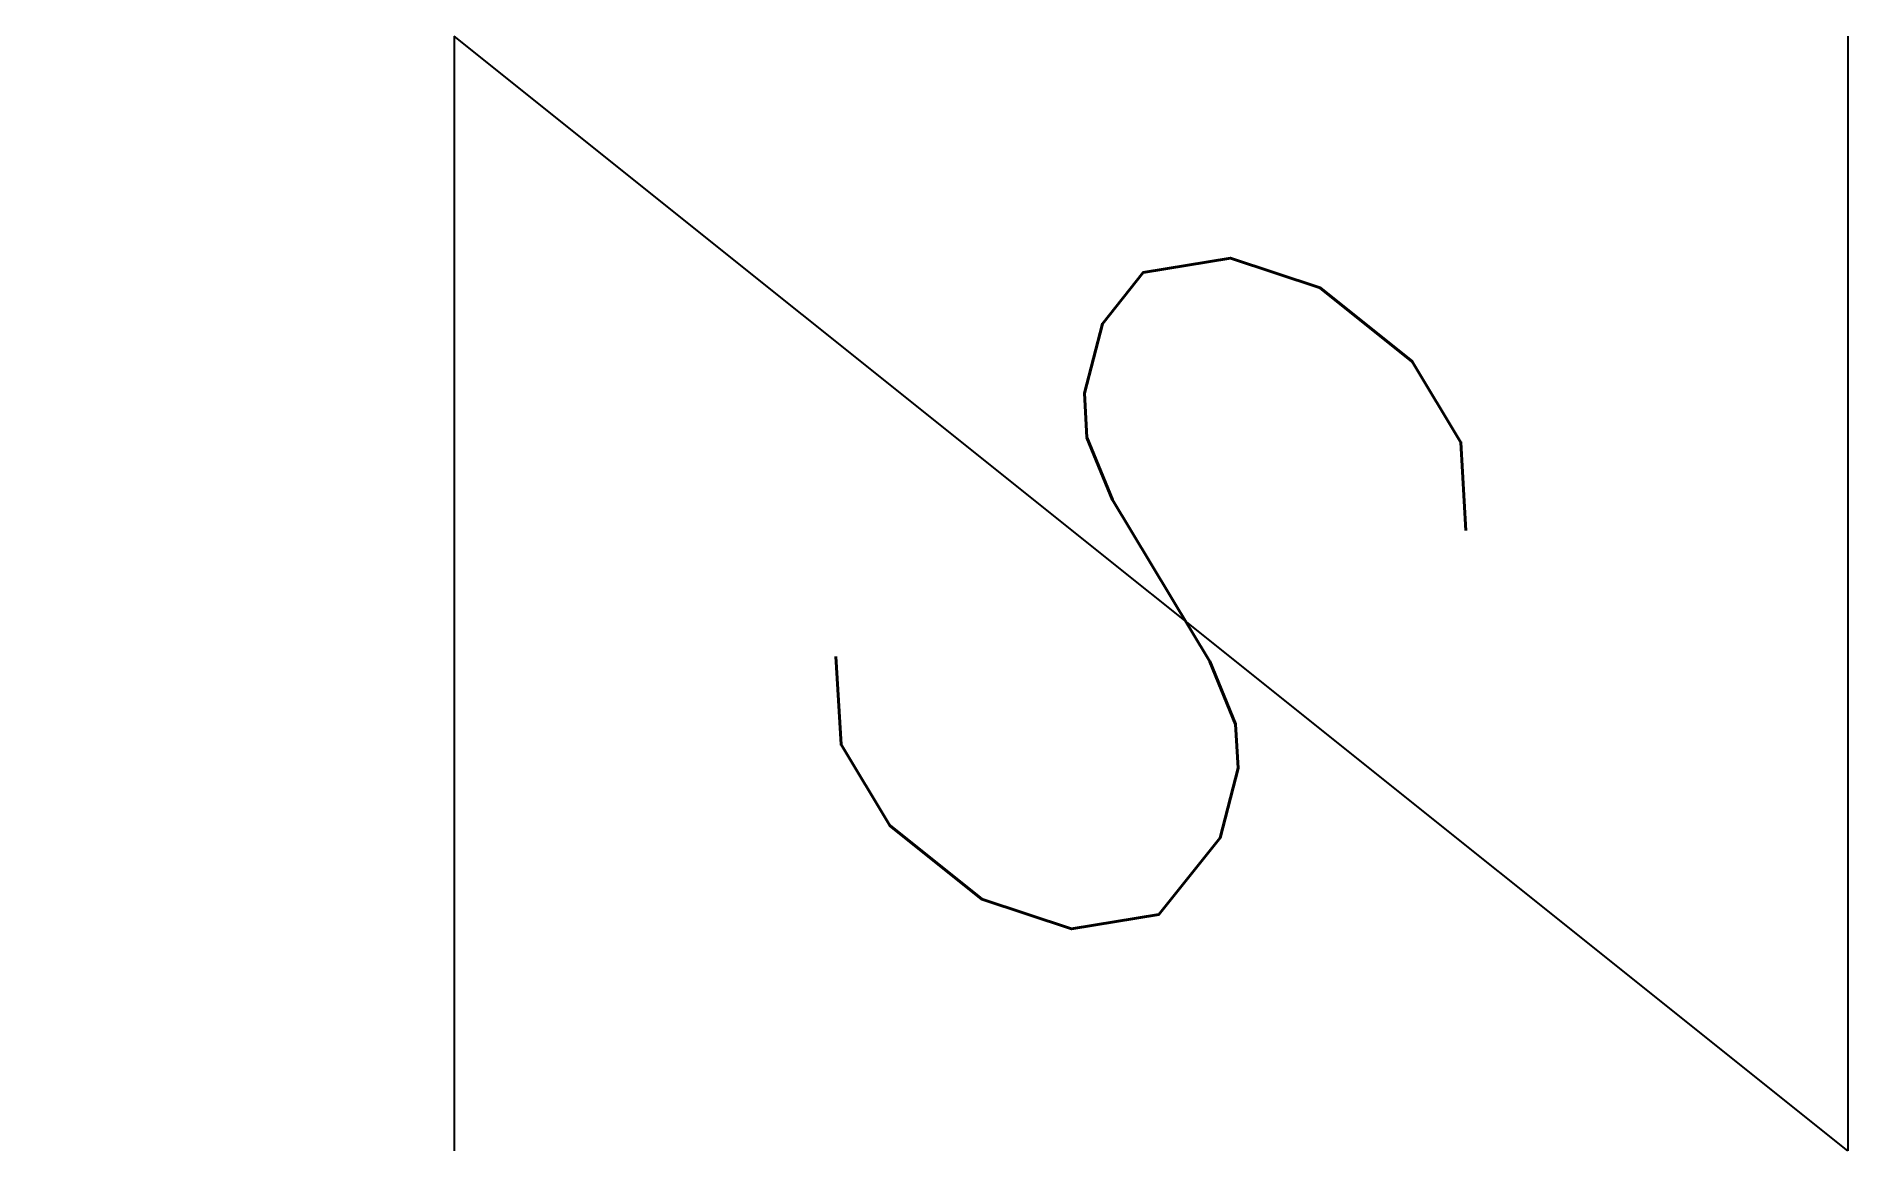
# Model space of a CAD drawing. Extents: x 13.46 to 13.622, y 11.048 to 11.148.
import ezdxf
from ezdxf.enums import TextEntityAlignment as Align

# ---------------------------------------------------------------- set-up
doc = ezdxf.new("R2010")
doc.units = 0
doc.header["$MEASUREMENT"] = 0
doc.layers.get('0').update_dxf_attribs({"linetype": 'CONTINUOUS'})
doc.styles.add('SIMPLEX', font='SIMPLEX')

msp = doc.modelspace()

# ---------------------------------------------------------------- linework, layer by layer
for p, q in [((13.49715, 11.14785), (13.49715, 11.04785)), ((13.62215, 11.04785), (13.49715, 11.14785)), ((13.62215, 11.14785), (13.62215, 11.04785))]:
    msp.add_line(p, q)
for points in [[(13.45965, 11.0791), (13.45965, 11.1166), (13.45965, 11.1166), (13.49715, 11.09785)], [(13.45965, 11.1166), (13.49715, 11.09785), (13.49715, 11.09785), (13.45965, 11.0791)], [(13.49715, 11.09785), (13.45965, 11.0791), (13.45965, 11.0791), (13.45965, 11.1166)]]:
    msp.add_solid(points)

# ---------------------------------------------------------------- texts
at = {"color": 1, "style": 'SIMPLEX'}
msp.add_text('S', height=0.06178, rotation=321.3402, dxfattribs=at).set_placement((13.55965, 11.09785), align=Align.MIDDLE)

doc.saveas('drawing.dxf')
